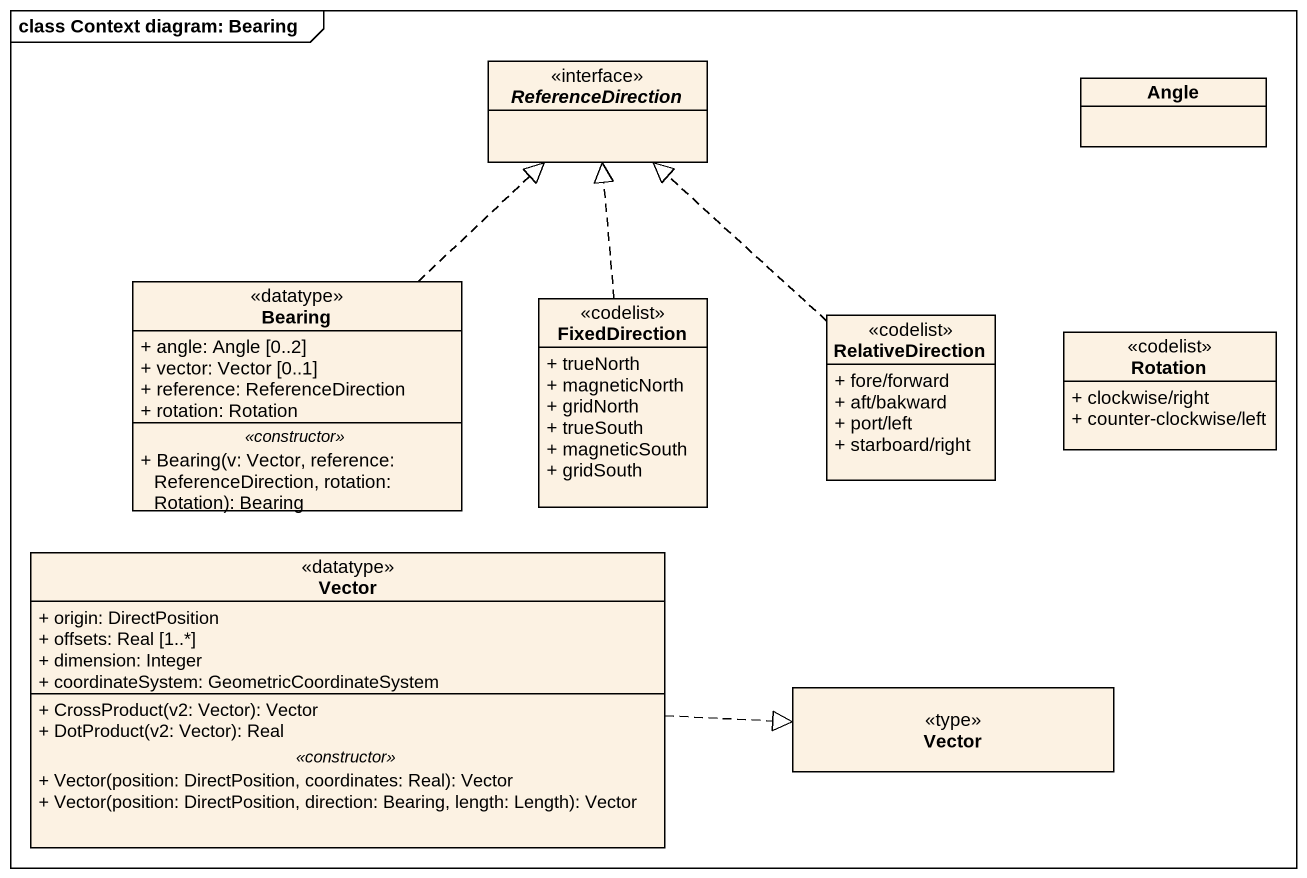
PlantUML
@startuml
mainframe class Context diagram: Bearing
hide circle
hide empty members
skinparam classAttributeIconSize 0
interface ReferenceDirection
class Angle
class Bearing <<datatype>> {
  + angle: Angle [0..2]
  + vector: Vector [0..1]
  + reference: ReferenceDirection
  + rotation: Rotation
  .. <<constructor>> ..
  + Bearing(v: Vector, reference: ReferenceDirection, rotation: Rotation): Bearing
}
class FixedDirection <<codelist>> {
  + trueNorth
  + magneticNorth
  + gridNorth
  + trueSouth
  + magneticSouth
  + gridSouth
}
class RelativeDirection <<codelist>> {
  + fore/forward
  + aft/bakward
  + port/left
  + starboard/right
}
class Rotation <<codelist>> {
  + clockwise/right
  + counter-clockwise/left
}
class Vector <<datatype>> {
  + origin: DirectPosition
  + offsets: Real [1..*]
  + dimension: Integer
  + coordinateSystem: GeometricCoordinateSystem
  --
  + CrossProduct(v2: Vector): Vector
  + DotProduct(v2: Vector): Real
  .. <<constructor>> ..
  + Vector(position: DirectPosition, coordinates: Real): Vector
  + Vector(position: DirectPosition, direction: Bearing, length: Length): Vector
}
class "Vector" as Vector_2 <<type>>
Bearing .up.|> ReferenceDirection
FixedDirection .up.|> ReferenceDirection
RelativeDirection .up.|> ReferenceDirection
Vector .right.|> Vector_2
@enduml
